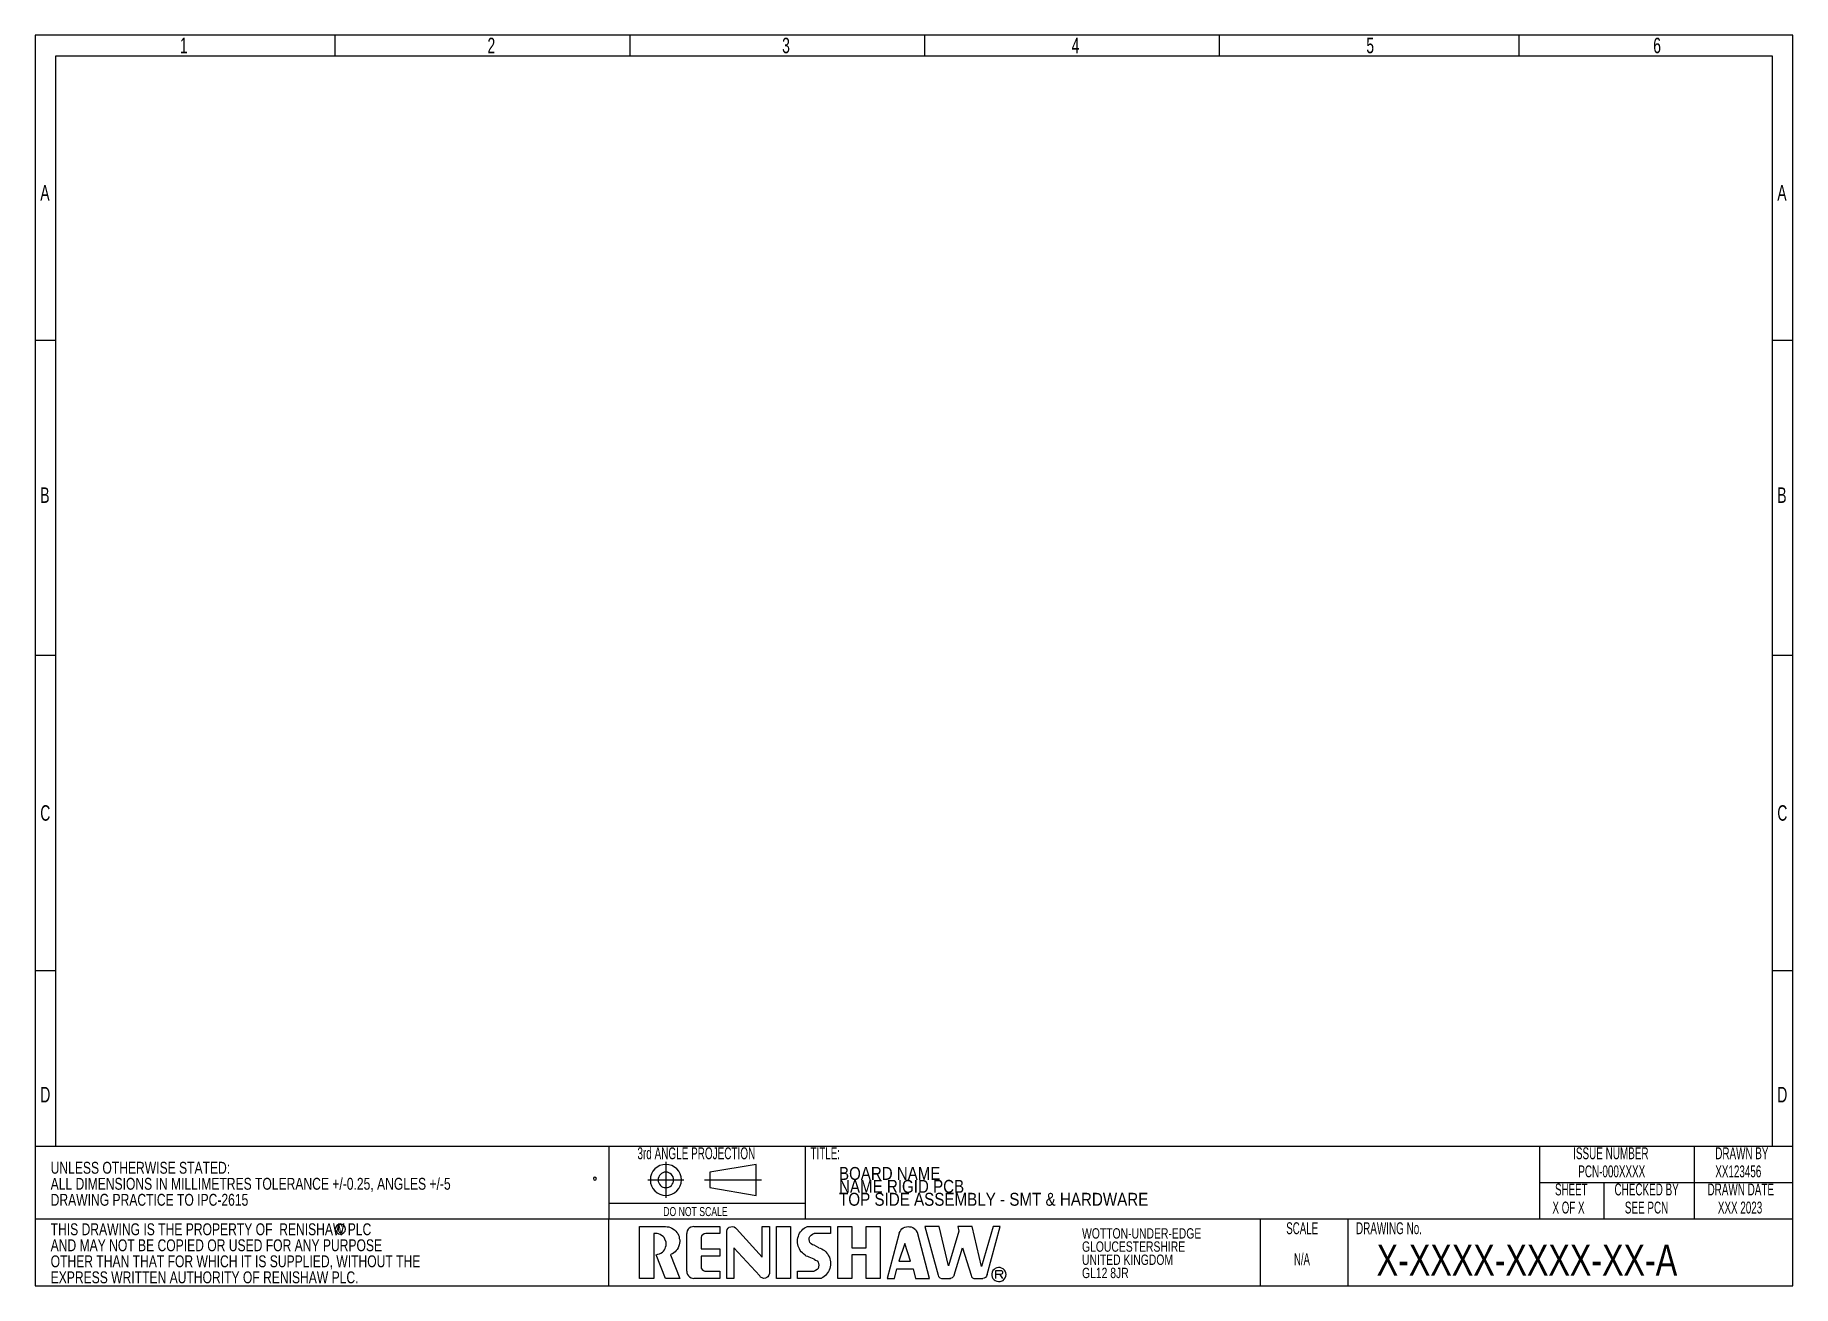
# Model space of a CAD drawing. Extents: x 0 to 340, y 0 to 242.
import ezdxf

# ---------------------------------------------------------------- set-up
doc = ezdxf.new("R2010")
doc.units = 0
doc.layers.add('Drawing_Border', color=7, linetype='CONTINUOUS')

msp = doc.modelspace()

# ---------------------------------------------------------------- linework, layer by layer
at = {"layer": 'Drawing_Border'}
for p, q in [((340, 242), (0, 242)), ((0, 242), (0, 0)), ((58, 242), (58, 238)), ((115, 242), (115, 238)), ((172, 242), (172, 238)), ((229, 242), (229, 238)), ((287, 242), (287, 238)), ((340, 0), (340, 242)), ((4, 27), (4, 238)), ((4, 238), (336, 238)), ((336, 238), (336, 27)), ((0, 183), (4, 183)), ((336, 183), (340, 183)), ((0, 122), (4, 122)), ((336, 122), (340, 122)), ((0, 61), (4, 61)), ((336, 61), (340, 61)), ((0, 27), (340, 27)), ((111, 27), (111, 13)), ((122, 24), (122, 17)), ((149, 13), (149, 27)), ((291, 27), (291, 13)), ((321, 13), (321, 27)), ((118.5, 20.5), (125.5, 20.5)), ((129.493, 20.5), (140.492, 20.5)), ((139.5, 23.5), (130.5, 22)), ((130.5, 22), (130.5, 19)), ((139.5, 17.5), (139.5, 23.5)), ((130.5, 19), (139.5, 17.5)), ((291, 20), (340, 20)), ((303.5, 13), (303.5, 20)), ((111.016, 16), (148.983, 16)), ((0, 13), (340, 13)), ((111, 0), (111, 13)), ((116.925, 1.45), (116.925, 11.5)), ((116.925, 11.5), (121.95, 11.5)), ((121.95, 11.5), (122.275, 11.45)), ((122.275, 11.45), (122.55, 11.425)), ((122.55, 11.425), (122.875, 11.3)), ((122.875, 11.3), (123.15, 11.175)), ((123.15, 11.175), (123.675, 10.825)), ((123.675, 10.825), (123.925, 10.575)), ((123.925, 10.575), (124.125, 10.35)), ((124.125, 10.35), (124.325, 10.1)), ((126.075, 10.35), (126.05, 10.15)), ((126.15, 10.65), (126.075, 10.35)), ((126.325, 10.95), (126.15, 10.65)), ((126.525, 11.175), (126.325, 10.95)), ((126.8, 11.35), (126.525, 11.175)), ((127.125, 11.45), (126.8, 11.35)), ((127.4, 11.5), (127.125, 11.45)), ((127.4, 11.5), (132.45, 11.5)), ((132.45, 11.5), (132.45, 10.15)), ((133.8, 10.575), (133.875, 10.9)), ((133.8, 1.45), (133.8, 10.575)), ((133.875, 10.9), (134.05, 11.15)), ((134.05, 11.15), (134.275, 11.375)), ((134.275, 11.375), (134.6, 11.45)), ((134.6, 11.45), (134.925, 11.5)), ((134.925, 11.5), (135.2, 11.425)), ((135.2, 11.425), (135.475, 11.225)), ((135.475, 11.225), (135.65, 11.05)), ((135.65, 11.05), (140.65, 5.575)), ((140.65, 5.575), (140.65, 11.5)), ((140.65, 11.5), (142.05, 11.5)), ((142.05, 11.5), (142.05, 2.375)), ((143.4, 11.5), (146.125, 11.5)), ((143.4, 1.45), (143.4, 11.5)), ((146.125, 11.5), (146.125, 1.45)), ((147.875, 10.175), (148.05, 10.45)), ((148.05, 10.45), (148.275, 10.7)), ((148.275, 10.7), (148.475, 10.95)), ((148.475, 10.95), (148.725, 11.15)), ((148.725, 11.15), (148.95, 11.3)), ((148.95, 11.3), (149.25, 11.45)), ((149.25, 11.45), (149.325, 11.5)), ((149.325, 11.5), (153.875, 11.5)), ((153.875, 11.5), (153.875, 10.15)), ((155.25, 1.45), (155.25, 11.5)), ((155.25, 11.5), (157.95, 11.5)), ((157.95, 11.5), (157.95, 7.375)), ((160.725, 7.375), (160.725, 11.5)), ((160.725, 11.5), (163.45, 11.5)), ((163.45, 11.5), (163.45, 1.45)), ((167.15, 10.225), (164.8, 1.45)), ((167.15, 10.225), (167.325, 10.5)), ((167.325, 10.5), (167.45, 10.775)), ((167.45, 10.775), (167.675, 11.025)), ((167.675, 11.025), (167.925, 11.225)), ((167.925, 11.225), (168.2, 11.375)), ((168.2, 11.375), (168.525, 11.45)), ((168.525, 11.45), (168.85, 11.5)), ((168.85, 11.5), (169.15, 11.45)), ((169.15, 11.45), (169.475, 11.425)), ((169.475, 11.425), (169.75, 11.3)), ((169.75, 11.3), (170, 11.1)), ((170, 11.1), (170.275, 10.9)), ((170.275, 10.9), (170.45, 10.625)), ((170.45, 10.625), (170.6, 10.35)), ((170.6, 10.35), (170.65, 10.225)), ((173, 1.45), (170.65, 10.3)), ((174.85, 11.5), (172.125, 11.5)), ((172.125, 11.5), (174.65, 2.1)), ((176.675, 3.85), (174.85, 11.5)), ((178.675, 10.575), (176.675, 3.85)), ((181.25, 11.5), (178.475, 11.5)), ((178.475, 11.5), (178.675, 10.575)), ((183.05, 3.75), (181.25, 11.5)), ((185.325, 11.5), (183.05, 3.75)), ((184.125, 2.175), (186.675, 11.5)), ((186.675, 11.5), (185.325, 11.5)), ((237.009, 0), (237.009, 13)), ((254, 0), (254, 13)), ((120, 10.15), (119.675, 10.15)), ((119.675, 10.15), (119.675, 1.45)), ((120.325, 10.15), (120, 10.15)), ((120.6, 10.05), (120.325, 10.15)), ((120.925, 9.95), (120.6, 10.05)), ((121.15, 9.775), (120.925, 9.95)), ((121.45, 9.55), (121.15, 9.775)), ((121.65, 9.35), (121.45, 9.55)), ((121.525, 6.7), (121.725, 6.95)), ((121.8, 9.05), (121.65, 9.35)), ((121.725, 6.95), (121.875, 7.225)), ((122.05, 8.45), (121.8, 9.05)), ((121.875, 7.225), (121.95, 7.5)), ((121.95, 7.5), (122.05, 7.825)), ((122.075, 8.15), (122.05, 8.45)), ((122.05, 7.825), (122.075, 8.15)), ((124, 6.825), (123.8, 6.575)), ((124.2, 7.05), (124, 6.825)), ((124.35, 7.35), (124.2, 7.05)), ((124.325, 10.1), (124.45, 9.825)), ((124.6, 7.95), (124.35, 7.35)), ((124.45, 9.825), (124.55, 9.55)), ((124.55, 9.55), (124.6, 9.175)), ((124.6, 9.175), (124.675, 8.9)), ((124.65, 8.25), (124.6, 7.95)), ((124.675, 8.575), (124.65, 8.25)), ((124.675, 8.9), (124.675, 8.575)), ((126.05, 2.825), (126.05, 10.15)), ((128.925, 9.7), (128.8, 9.375)), ((128.8, 9.375), (128.8, 9.225)), ((128.8, 9.225), (128.8, 7.15)), ((128.8, 7.15), (132.45, 7.15)), ((129.125, 9.9), (128.925, 9.7)), ((129.4, 10.05), (129.125, 9.9)), ((129.725, 10.15), (129.4, 10.05)), ((132.45, 10.15), (129.725, 10.15)), ((132.45, 7.15), (132.45, 5.775)), ((140.2, 1.95), (135.15, 7.375)), ((135.15, 7.375), (135.15, 1.45)), ((147.475, 8.975), (147.55, 9.3)), ((147.475, 8.65), (147.475, 8.975)), ((147.475, 8.35), (147.475, 8.65)), ((147.525, 8.025), (147.475, 8.35)), ((147.6, 7.7), (147.525, 8.025)), ((147.55, 9.3), (147.65, 9.625)), ((147.725, 7.425), (147.6, 7.7)), ((147.65, 9.625), (147.725, 9.9)), ((147.725, 9.9), (147.875, 10.175)), ((147.85, 7.15), (147.725, 7.425)), ((148, 6.85), (147.85, 7.15)), ((148.2, 6.575), (148, 6.85)), ((149.725, 8.975), (149.75, 9.3)), ((149.8, 8.65), (149.725, 8.975)), ((149.75, 9.3), (149.875, 9.575)), ((149.875, 8.375), (149.8, 8.65)), ((149.875, 9.575), (150.125, 9.825)), ((150.125, 8.1), (149.875, 8.375)), ((150.125, 9.825), (150.35, 10.025)), ((150.35, 7.95), (150.125, 8.1)), ((150.35, 10.025), (150.65, 10.15)), ((150.675, 7.85), (150.35, 7.95)), ((150.65, 10.15), (150.675, 10.15)), ((153.875, 10.15), (150.675, 10.15)), ((151.6, 7.375), (150.675, 7.85)), ((151.6, 7.375), (151.875, 7.3)), ((151.875, 7.3), (152.15, 7.15)), ((152.15, 7.15), (152.45, 6.975)), ((152.45, 6.975), (152.675, 6.825)), ((152.675, 6.825), (152.925, 6.575)), ((157.95, 7.375), (160.725, 7.375)), ((168.2, 8.225), (167.05, 4.75)), ((169.35, 4.75), (168.2, 8.225)), ((177.75, 2.1), (179.4, 7.375)), ((179.4, 7.375), (181.05, 2.1)), ((120.125, 6.025), (120.45, 6.1)), ((121.95, 1.45), (120.125, 6.025)), ((120.45, 6.1), (120.75, 6.175)), ((120.75, 6.175), (121, 6.3)), ((121, 6.3), (121.325, 6.5)), ((121.325, 6.5), (121.525, 6.7)), ((123, 6.1), (122.875, 6.025)), ((122.875, 6.025), (124.675, 1.45)), ((123.275, 6.225), (123, 6.1)), ((123.525, 6.375), (123.275, 6.225)), ((123.8, 6.575), (123.525, 6.375)), ((128.8, 5.775), (128.8, 3.75)), ((132.45, 5.775), (128.8, 5.775)), ((128.8, 3.75), (128.85, 3.425)), ((128.85, 3.425), (129, 3.15)), ((148.4, 6.375), (148.2, 6.575)), ((148.65, 6.175), (148.4, 6.375)), ((148.925, 5.95), (148.65, 6.175)), ((149.15, 5.775), (148.925, 5.95)), ((149.45, 5.65), (149.15, 5.775)), ((149.75, 5.575), (149.45, 5.65)), ((150.675, 5.15), (149.75, 5.575)), ((150.675, 5.15), (150.95, 4.975)), ((150.95, 4.975), (151.25, 4.825)), ((151.25, 4.825), (151.45, 4.575)), ((151.45, 4.575), (151.55, 4.3)), ((151.55, 3.65), (151.45, 3.375)), ((151.55, 4.3), (151.6, 3.975)), ((151.6, 3.975), (151.55, 3.65)), ((152.925, 6.575), (153.15, 6.35)), ((153.15, 6.35), (153.325, 6.1)), ((153.325, 6.1), (153.475, 5.825)), ((153.475, 5.825), (153.65, 5.55)), ((153.65, 5.55), (153.725, 5.225)), ((153.725, 5.225), (153.8, 4.95)), ((153.8, 3.65), (153.725, 3.375)), ((153.8, 4.95), (153.85, 4.625)), ((153.85, 3.975), (153.8, 3.65)), ((153.85, 4.625), (153.875, 4.3)), ((153.875, 4.3), (153.85, 3.975)), ((160.725, 6.025), (157.95, 6.025)), ((157.95, 6.025), (157.95, 1.45)), ((160.725, 1.45), (160.725, 6.025)), ((167.05, 4.75), (169.35, 4.75)), ((186, 3.5), (185.725, 3.375)), ((186.325, 3.55), (186, 3.5)), ((186.65, 3.55), (186.325, 3.55)), ((186.95, 3.45), (186.65, 3.55)), ((187.25, 3.3), (186.95, 3.45)), ((0, 0), (340, 0)), ((119.675, 1.45), (116.925, 1.45)), ((124.675, 1.45), (121.95, 1.45)), ((126.05, 2.825), (126.075, 2.5)), ((126.075, 2.5), (126.2, 2.225)), ((126.2, 2.225), (126.35, 1.95)), ((126.35, 1.95), (126.6, 1.75)), ((126.6, 1.75), (126.875, 1.575)), ((126.875, 1.575), (127.15, 1.5)), ((127.15, 1.5), (127.4, 1.45)), ((132.45, 1.45), (127.4, 1.45)), ((129, 3.15), (129.25, 2.95)), ((129.25, 2.95), (129.55, 2.825)), ((129.55, 2.825), (129.725, 2.825)), ((129.725, 2.825), (132.45, 2.825)), ((132.45, 2.825), (132.45, 1.45)), ((135.15, 1.45), (133.8, 1.45)), ((140.325, 1.7), (140.2, 1.95)), ((140.6, 1.55), (140.325, 1.7)), ((140.875, 1.45), (140.6, 1.55)), ((141.25, 1.5), (140.875, 1.45)), ((141.525, 1.625), (141.25, 1.5)), ((141.75, 1.775), (141.525, 1.625)), ((141.925, 2.05), (141.75, 1.775)), ((142.05, 2.375), (141.925, 2.05)), ((146.125, 1.45), (143.4, 1.45)), ((147.475, 1.45), (147.475, 2.825)), ((147.475, 2.825), (150.675, 2.825)), ((152.05, 1.45), (147.475, 1.45)), ((150.95, 2.95), (150.675, 2.825)), ((151.25, 3.15), (150.95, 2.95)), ((151.45, 3.375), (151.25, 3.15)), ((152.075, 1.5), (152.05, 1.45)), ((152.35, 1.625), (152.075, 1.5)), ((152.6, 1.825), (152.35, 1.625)), ((152.875, 2.025), (152.6, 1.825)), ((153.075, 2.25), (152.875, 2.025)), ((153.275, 2.5), (153.075, 2.25)), ((153.475, 2.775), (153.275, 2.5)), ((153.6, 3.05), (153.475, 2.775)), ((153.725, 3.375), (153.6, 3.05)), ((157.95, 1.45), (155.25, 1.45)), ((163.45, 1.45), (160.725, 1.45)), ((164.8, 1.45), (166.2, 1.45)), ((166.2, 1.45), (166.65, 3.3)), ((166.65, 3.3), (169.85, 3.3)), ((169.85, 3.3), (170.275, 1.45)), ((170.275, 1.45), (173, 1.45)), ((174.65, 2.1), (174.75, 1.825)), ((174.75, 1.825), (175, 1.575)), ((175, 1.575), (175.325, 1.45)), ((175.325, 1.45), (175.475, 1.45)), ((175.4, 1.45), (177.05, 1.45)), ((177.075, 1.45), (176.925, 1.45)), ((177.4, 1.575), (177.075, 1.45)), ((177.65, 1.825), (177.4, 1.575)), ((177.75, 2.1), (177.65, 1.825)), ((181.05, 2.1), (181.125, 1.775)), ((181.125, 1.775), (181.325, 1.55)), ((181.325, 1.55), (181.6, 1.45)), ((181.6, 1.45), (181.875, 1.45)), ((181.875, 1.45), (183.325, 1.45)), ((183.55, 1.5), (183.325, 1.45)), ((183.85, 1.625), (183.55, 1.5)), ((184.05, 1.85), (183.85, 1.625)), ((184.125, 2.175), (184.05, 1.85)), ((185.125, 2.65), (185.05, 2.35)), ((185.05, 2.35), (185.05, 2.025)), ((185.05, 2.025), (185.125, 1.7)), ((185.275, 2.95), (185.125, 2.65)), ((185.125, 1.7), (185.25, 1.45)), ((185.25, 1.45), (185.475, 1.175)), ((185.475, 3.175), (185.275, 2.95)), ((185.725, 3.375), (185.475, 3.175)), ((185.475, 1.175), (185.725, 1.025)), ((185.725, 1.025), (186, 0.9)), ((185.85, 2.225), (185.85, 2.975)), ((185.85, 2.975), (186.75, 2.975)), ((186.6, 2.225), (185.85, 2.225)), ((185.85, 1.45), (185.85, 2.225)), ((186, 0.9), (186.325, 0.825)), ((186.325, 0.825), (186.65, 0.85)), ((186.75, 2.225), (186.6, 2.225)), ((186.6, 2.225), (187.15, 1.45)), ((186.65, 0.85), (187.25, 1.05)), ((186.75, 2.975), (186.95, 2.95)), ((186.95, 2.25), (186.75, 2.225)), ((186.95, 2.95), (187.075, 2.85)), ((187.075, 2.35), (186.95, 2.25)), ((187.075, 2.85), (187.125, 2.775)), ((187.125, 2.425), (187.075, 2.35)), ((187.125, 2.775), (187.15, 2.65)), ((187.15, 2.5), (187.125, 2.425)), ((187.15, 2.65), (187.15, 2.5)), ((187.475, 3.05), (187.25, 3.3)), ((187.25, 1.05), (187.45, 1.3)), ((187.45, 1.3), (187.65, 1.575)), ((187.65, 2.825), (187.475, 3.05)), ((187.75, 2.5), (187.65, 2.825)), ((187.65, 1.575), (187.75, 1.85)), ((187.8, 2.175), (187.75, 2.5)), ((187.75, 1.85), (187.8, 2.175))]:
    msp.add_line(p, q, dxfattribs=at)
for centre, radius, start, end in [((108.269, 20.751), 0.294, 90, -90), ((108.269, 20.751), 0.294, -90, 90), ((122, 20.5), 3, 90, -90), ((122, 20.5), 1.5, 90, -90), ((122, 20.5), 3, -90, 90), ((122, 20.5), 1.5, -90, 90), ((59.035, 10.99), 0.98, 90, -90), ((59.035, 10.99), 0.98, -90, 90)]:
    msp.add_arc(centre, radius, start, end, dxfattribs=at)

# ---------------------------------------------------------------- texts
for s, height, width, p in [('1', 3, 0.666667, (28, 238.5)), ('2', 3, 0.666667, (87.5, 238.5)), ('3', 3, 0.666667, (144.5, 238.5)), ('4', 3, 0.666667, (200.5, 238.5)), ('5', 3, 0.666667, (257.5, 238.5)), ('6', 3, 0.666667, (313, 238.5)), ('A', 3, 0.666667, (1, 210)), ('A', 3, 0.666667, (337, 210)), ('B', 3, 0.666667, (1, 151.5)), ('B', 3, 0.666667, (337, 151.5)), ('C', 3, 0.666667, (1, 90)), ('C', 3, 0.666667, (337, 90)), ('D', 3, 0.666667, (1, 35.5)), ('D', 3, 0.666667, (337, 35.5)), ('UNLESS OTHERWISE STATED:', 2.3, 0.76087, (3, 21.7)), ('3rd ANGLE PROJECTION', 2.3, 0.626087, (116.5, 24.5)), ('TITLE:', 2.3, 0.615939, (150, 24.5)), ('ISSUE NUMBER', 2.3, 0.623187, (297.5, 24.5)), ('DRAWN BY', 2.3, 0.619565, (325, 24.5)), ('ALL DIMENSIONS IN MILLIMETRES TOLERANCE +/-0.25, ANGLES +/-5', 2.3, 0.76087, (3, 18.6)), ('BOARD NAME', 2.5, 0.872, (155.5, 20.5)), ('NAME RIGID PCB', 2.5, 0.874284, (155.5, 18)), ('PCN-000XXXX', 2.3, 0.62077, (298.5, 21)), ('XX123456', 2.3, 0.619565, (325, 21)), ('DRAWING PRACTICE TO IPC-2615', 2.3, 0.76087, (3, 15.5)), ('TOP SIDE ASSEMBLY - SMT & HARDWARE', 2.5, 0.877644, (155.5, 15.5)), ('SHEET', 2.3, 0.613043, (294, 17.5)), ('CHECKED BY', 2.3, 0.621739, (305.5, 17.5)), ('DRAWN DATE', 2.3, 0.621739, (323.5, 17.5)), ('DO NOT SCALE', 1.75, 0.714286, (121.5, 13.5)), ('X OF X', 2.3, 0.615939, (293.5, 14)), ('SEE PCN', 2.3, 0.622526, (307.5, 14)), ('XXX 2023', 2.3, 0.619565, (325.5, 14)), ('THIS DRAWING IS THE PROPERTY OF  RENISHAW PLC', 2.3, 0.76087, (3, 9.8)), ('c', 2.3, 0.630435, (58.494, 10.201)), ('WOTTON-UNDER-EDGE', 2, 0.75, (202.5, 9.15)), ('SCALE', 2.3, 0.613043, (242, 10)), ('DRAWING No.', 2.3, 0.622526, (255.5, 10)), ('AND MAY NOT BE COPIED OR USED FOR ANY PURPOSE', 2.3, 0.76087, (3, 6.7)), ('GLOUCESTERSHIRE', 2, 0.75, (202.5, 6.6)), ('X-XXXX-XXXX-XX-A', 6, 0.776042, (259.5, 2)), ('OTHER THAN THAT FOR WHICH IT IS SUPPLIED, WITHOUT THE', 2.3, 0.76087, (3, 3.6)), ('GL12 8JR', 2, 0.75, (202.5, 1.5)), ('UNITED KINGDOM', 2, 0.75, (202.5, 4.05)), ('N/A', 2.3, 0.601448, (243.5, 4)), ('EXPRESS WRITTEN AUTHORITY OF RENISHAW PLC.', 2.3, 0.76087, (3, 0.5))]:
    msp.add_text(s, height=height, dxfattribs=dict(at, width=width)).set_placement(p)

doc.saveas('drawing.dxf')
